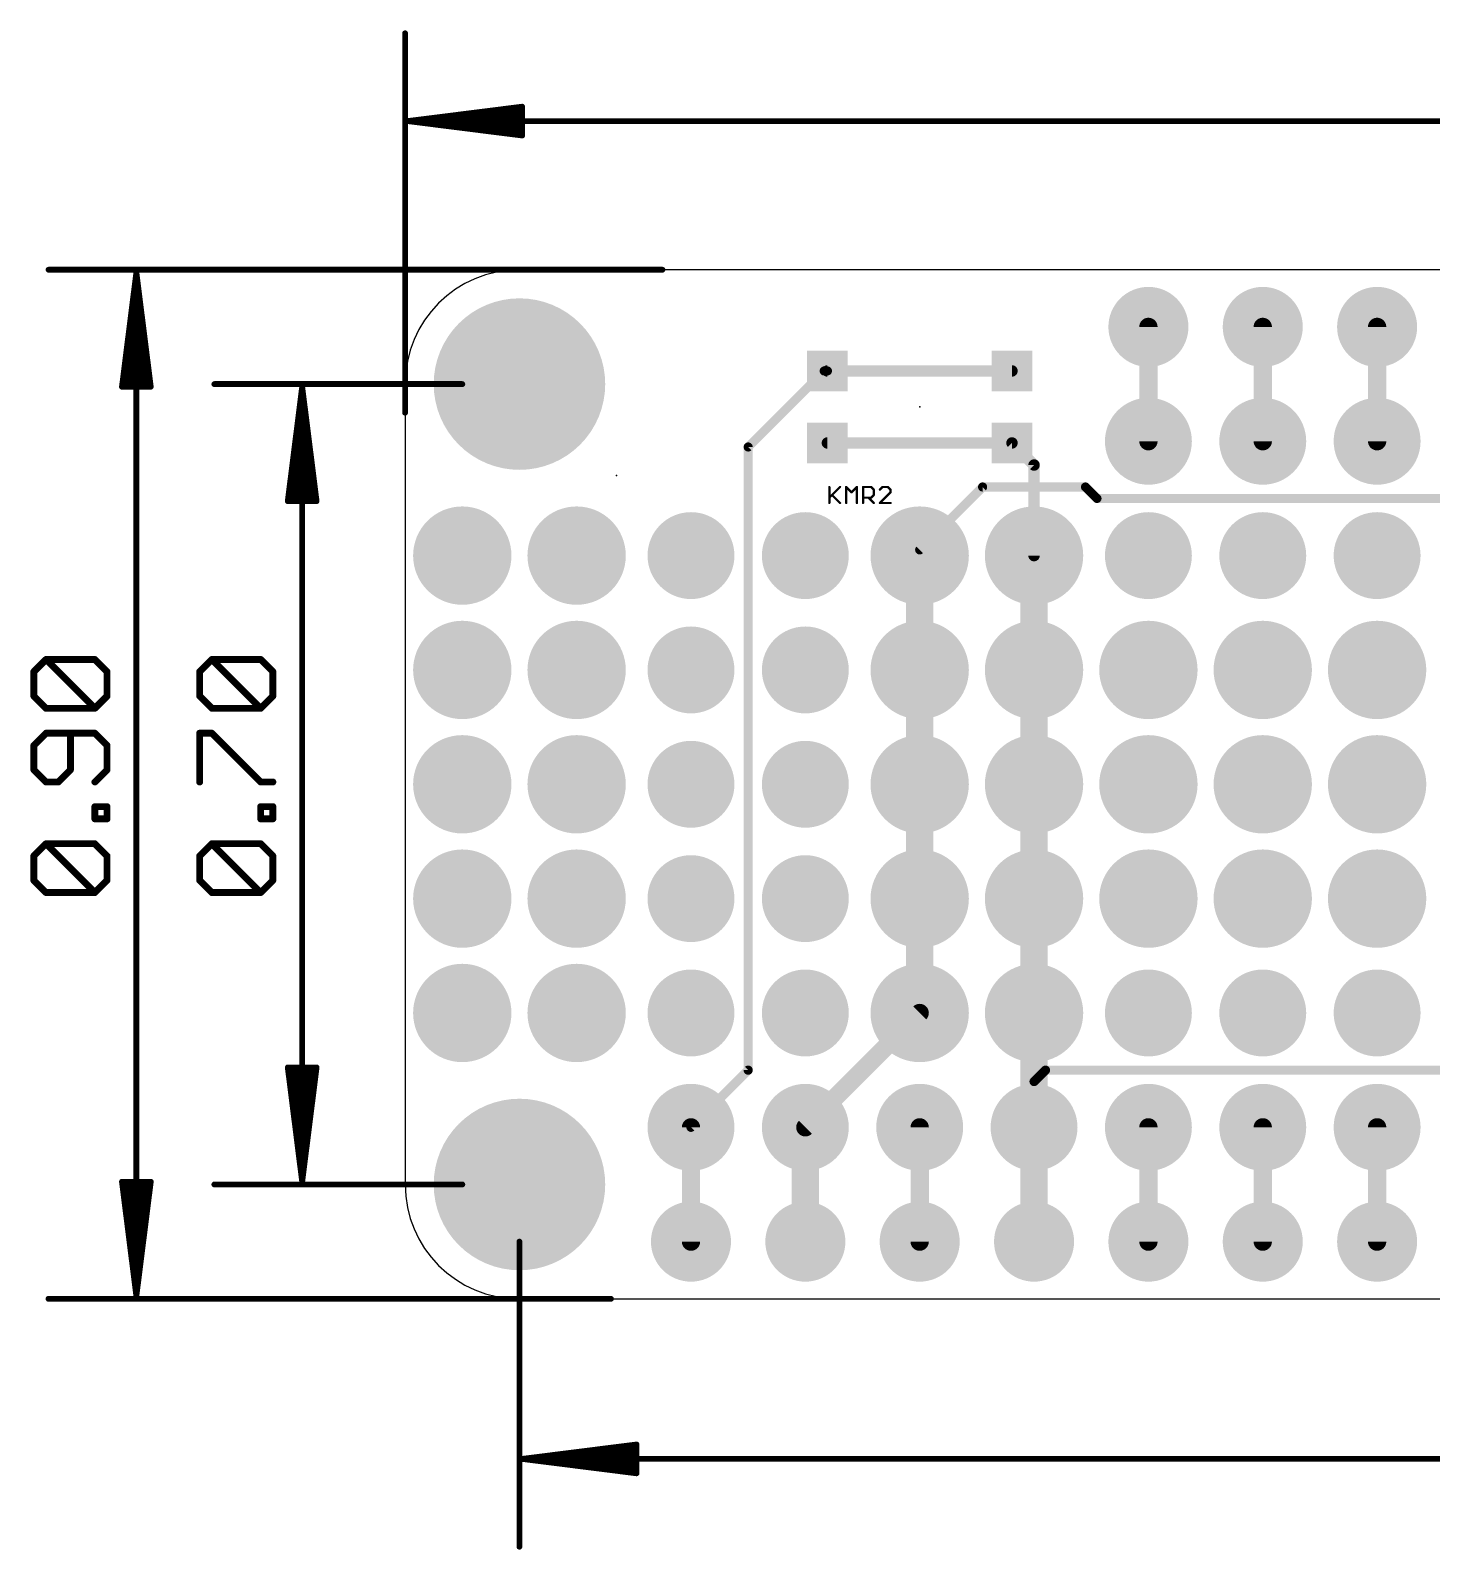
# Model space of a CAD drawing. Extents: x -8.3 to 52.9, y -5.6 to 28.5.
# Drawn here: x -8.32 to 22.8, y -5.57 to 28.18 of the extents above; entities that cross this region are included whole.
import ezdxf

# ---------------------------------------------------------------- set-up
doc = ezdxf.new("R2010")
doc.units = 0
for name, color, linetype in [('1', 12, 'CONTINUOUS'), ('16', 132, 'CONTINUOUS'), ('17', 110, 'CONTINUOUS'), ('18', 110, 'CONTINUOUS'), ('20', 53, 'CONTINUOUS'), ('23', 53, 'CONTINUOUS'), ('27', 253, 'CONTINUOUS'), ('47', 253, 'CONTINUOUS')]:
    doc.layers.add(name, color=color, linetype=linetype)

# ---------------------------------------------------------------- blocks, each defined once
blk = doc.blocks.new('ROUNDP')
at = {"const_width": 0.5}
blk.add_lwpolyline([(0, -0.25, 1), (0, 0.25, 1), (0, -0.25)], format="xyb", dxfattribs=at)
blk = doc.blocks.new('RECT')
blk.add_solid([(-0.5, -0.5), (0.5, -0.5), (-0.5, 0.5), (0.5, 0.5)])
blk = doc.blocks.new('ROUNDV')
at = {"const_width": 0.5}
blk.add_lwpolyline([(0, -0.25, 1), (0, 0.25, 1), (0, -0.25)], format="xyb", dxfattribs=at)

msp = doc.modelspace()

# ---------------------------------------------------------------- linework, layer by layer
at = {"layer": '1'}
for points, const_width in [([(7.62, 18.923), (9.309, 20.612)], 0.2032), ([(9.309, 20.612), (9.38, 20.612)], 0.2032), ([(9.38, 20.612), (13.48, 20.612)], 0.254), ([(7.62, 5.08), (7.62, 18.923)], 0.2032), ([(9.38, 19.012), (13.48, 19.012)], 0.254), ([(13.48, 19.012), (13.97, 18.522)], 0.254), ([(13.97, 18.522), (13.97, 16.51)], 0.254), ([(6.35, 3.81), (7.62, 5.08)], 0.2032)]:
    msp.add_lwpolyline(points, dxfattribs=dict(at, const_width=const_width))
for points, const_width in [([(9.309, 20.6628, 1), (9.309, 20.5612)], 0.1016), ([(9.3449, 20.5761, 1), (9.2731, 20.6479)], 0.1016), ([(9.38, 20.6755, 1), (9.38, 20.5485)], 0.127), ([(9.38, 20.5612, 1), (9.38, 20.6628)], 0.1016), ([(13.48, 20.5485, 1), (13.48, 20.6755)], 0.127), ([(7.6708, 18.923, 1), (7.5692, 18.923)], 0.1016), ([(7.5841, 18.9589, 1), (7.6559, 18.8871)], 0.1016), ([(9.38, 19.0755, 1), (9.38, 18.9485)], 0.127), ([(13.5249, 19.0569, 1), (13.4351, 18.9671)], 0.127), ([(13.48, 18.9485, 1), (13.48, 19.0755)], 0.127), ([(14.0335, 18.522, 1), (13.9065, 18.522)], 0.127), ([(13.9251, 18.4771, 1), (14.0149, 18.5669)], 0.127), ([(13.9065, 16.51, 1), (14.0335, 16.51)], 0.127), ([(7.5692, 5.08, 1), (7.6708, 5.08)], 0.1016), ([(7.6559, 5.0441, 1), (7.5841, 5.1159)], 0.1016), ([(6.3141, 3.8459, 1), (6.3859, 3.7741)], 0.1016)]:
    msp.add_lwpolyline(points, format="xyb", dxfattribs=dict(at, const_width=const_width))
at = {"layer": '16'}
for points, const_width in [([(16.51, 21.59), (16.51, 19.05)], 0.4064), ([(19.05, 19.05), (19.05, 21.59)], 0.4064), ([(21.59, 21.59), (21.59, 19.05)], 0.4064), ([(11.43, 16.637), (12.827, 18.034)], 0.2032), ([(12.827, 18.034), (15.113, 18.034)], 0.2032), ([(15.113, 18.034), (15.367, 17.78)], 0.2032), ([(15.367, 17.78), (33.147, 17.78)], 0.2032), ([(11.43, 16.637), (11.43, 16.51)], 0.6096), ([(11.43, 16.51), (11.43, 13.97)], 0.6096), ([(13.97, 13.97), (13.97, 16.51)], 0.6096), ([(11.43, 13.97), (11.43, 11.43)], 0.6096), ([(13.97, 11.43), (13.97, 13.97)], 0.6096), ([(11.43, 11.43), (11.43, 8.89)], 0.6096), ([(13.97, 8.89), (13.97, 11.43)], 0.6096), ([(11.43, 8.89), (11.43, 6.35)], 0.6096), ([(13.97, 6.35), (13.97, 8.89)], 0.6096), ([(8.89, 3.81), (11.43, 6.35)], 0.4064), ([(13.97, 4.826), (13.97, 6.35)], 0.6096), ([(13.97, 3.81), (13.97, 4.826)], 0.6096), ([(13.97, 4.826), (14.224, 5.08)], 0.2032), ([(14.224, 5.08), (33.147, 5.08)], 0.2032), ([(8.89, 3.81), (8.89, 1.27)], 0.6096), ([(13.97, 3.81), (13.97, 1.27)], 0.6096), ([(6.35, 3.81), (6.35, 1.27)], 0.4064), ([(11.43, 3.81), (11.43, 1.27)], 0.4064), ([(16.51, 3.81), (16.51, 1.27)], 0.4064), ([(19.05, 1.27), (19.05, 3.81)], 0.4064), ([(21.59, 3.81), (21.59, 1.27)], 0.4064)]:
    msp.add_lwpolyline(points, dxfattribs=dict(at, const_width=const_width))
for points, const_width in [([(16.6116, 21.59, 1), (16.4084, 21.59)], 0.2032), ([(19.1516, 21.59, 1), (18.9484, 21.59)], 0.2032), ([(21.6916, 21.59, 1), (21.4884, 21.59)], 0.2032), ([(16.4084, 19.05, 1), (16.6116, 19.05)], 0.2032), ([(18.9484, 19.05, 1), (19.1516, 19.05)], 0.2032), ([(21.4884, 19.05, 1), (21.6916, 19.05)], 0.2032), ([(12.827, 18.0848, 1), (12.827, 17.9832)], 0.1016), ([(12.8629, 17.9981, 1), (12.7911, 18.0699)], 0.1016), ([(15.1489, 18.0699, 1), (15.0771, 17.9981)], 0.1016), ([(15.113, 17.9832, 1), (15.113, 18.0848)], 0.1016), ([(15.367, 17.8308, 1), (15.367, 17.7292)], 0.1016), ([(15.3311, 17.7441, 1), (15.4029, 17.8159)], 0.1016), ([(11.5824, 16.637, 1), (11.2776, 16.637)], 0.3048), ([(11.5824, 16.51, 1), (11.2776, 16.51)], 0.3048), ([(11.2776, 16.51, 1), (11.5824, 16.51)], 0.3048), ([(11.3941, 16.6729, 1), (11.4659, 16.6011)], 0.1016), ([(14.1224, 16.51, 1), (13.8176, 16.51)], 0.3048), ([(11.5824, 13.97, 1), (11.2776, 13.97)], 0.3048), ([(14.1224, 13.97, 1), (13.8176, 13.97)], 0.3048), ([(11.2776, 13.97, 1), (11.5824, 13.97)], 0.3048), ([(13.8176, 13.97, 1), (14.1224, 13.97)], 0.3048), ([(11.5824, 11.43, 1), (11.2776, 11.43)], 0.3048), ([(11.2776, 11.43, 1), (11.5824, 11.43)], 0.3048), ([(14.1224, 11.43, 1), (13.8176, 11.43)], 0.3048), ([(13.8176, 11.43, 1), (14.1224, 11.43)], 0.3048), ([(11.5824, 8.89, 1), (11.2776, 8.89)], 0.3048), ([(14.1224, 8.89, 1), (13.8176, 8.89)], 0.3048), ([(11.2776, 8.89, 1), (11.5824, 8.89)], 0.3048), ([(13.8176, 8.89, 1), (14.1224, 8.89)], 0.3048), ([(11.2776, 6.35, 1), (11.5824, 6.35)], 0.3048), ([(11.5018, 6.2782, 1), (11.3582, 6.4218)], 0.2032), ([(14.1224, 6.35, 1), (13.8176, 6.35)], 0.3048), ([(13.8176, 6.35, 1), (14.1224, 6.35)], 0.3048), ([(14.1224, 4.826, 1), (13.8176, 4.826)], 0.3048), ([(14.224, 5.1308, 1), (14.224, 5.0292)], 0.1016), ([(14.2599, 5.0441, 1), (14.1881, 5.1159)], 0.1016), ([(13.8176, 4.826, 1), (14.1224, 4.826)], 0.3048), ([(13.9341, 4.8619, 1), (14.0059, 4.7901)], 0.1016), ([(9.0424, 3.81, 1), (8.7376, 3.81)], 0.3048), ([(14.1224, 3.81, 1), (13.8176, 3.81)], 0.3048), ([(6.4516, 3.81, 1), (6.2484, 3.81)], 0.2032), ([(8.8182, 3.8818, 1), (8.9618, 3.7382)], 0.2032), ([(11.5316, 3.81, 1), (11.3284, 3.81)], 0.2032), ([(13.8176, 3.81, 1), (14.1224, 3.81)], 0.3048), ([(16.6116, 3.81, 1), (16.4084, 3.81)], 0.2032), ([(19.1516, 3.81, 1), (18.9484, 3.81)], 0.2032), ([(21.6916, 3.81, 1), (21.4884, 3.81)], 0.2032), ([(6.2484, 1.27, 1), (6.4516, 1.27)], 0.2032), ([(8.7376, 1.27, 1), (9.0424, 1.27)], 0.3048), ([(11.3284, 1.27, 1), (11.5316, 1.27)], 0.2032), ([(13.8176, 1.27, 1), (14.1224, 1.27)], 0.3048), ([(16.4084, 1.27, 1), (16.6116, 1.27)], 0.2032), ([(18.9484, 1.27, 1), (19.1516, 1.27)], 0.2032), ([(21.4884, 1.27, 1), (21.6916, 1.27)], 0.2032)]:
    msp.add_lwpolyline(points, format="xyb", dxfattribs=dict(at, const_width=const_width))
at = {"layer": '20'}
for p, q in [((48.26, 22.86), (2.54, 22.86)), ((0, 20.32), (0, 2.54)), ((2.54, 0), (48.26, 0))]:
    msp.add_line(p, q, dxfattribs=at)
for centre, start, end in [((2.54, 20.32), 90, 180), ((2.54, 2.54), 180, 270)]:
    msp.add_arc(centre, 2.54, start, end, dxfattribs=at)
at = {"layer": '23'}
for p in [(11.43, 19.812), (4.699, 18.288), (0, 0)]:
    msp.add_point(p, dxfattribs=at)
at = {"layer": '27', "const_width": 0.0508}
for points in [[(9.4234, 18.0343), (9.4234, 17.6784)], [(9.4234, 17.797), (9.6607, 18.0343)], [(9.7976, 17.6784), (9.7976, 18.0343)], [(9.7976, 18.0343), (9.9162, 17.9157)], [(9.9162, 17.9157), (10.0349, 18.0343)], [(10.0349, 18.0343), (10.0349, 17.6784)], [(10.1718, 17.6784), (10.1718, 18.0343)], [(10.1718, 18.0343), (10.3498, 18.0343)], [(10.3498, 18.0343), (10.4091, 17.975)], [(10.4091, 17.975), (10.4091, 17.8564)], [(10.6053, 18.0343), (10.546, 17.975)], [(10.546, 17.6784), (10.7833, 17.9157)], [(10.724, 18.0343), (10.6053, 18.0343)], [(10.7833, 17.975), (10.724, 18.0343)], [(10.7833, 17.9157), (10.7833, 17.975)], [(9.4827, 17.8564), (9.6607, 17.6784)], [(10.3498, 17.797), (10.1718, 17.797)], [(10.2904, 17.797), (10.4091, 17.6784)], [(10.4091, 17.8564), (10.3498, 17.797)], [(10.7833, 17.6784), (10.546, 17.6784)]]:
    msp.add_lwpolyline(points, dxfattribs=at)
at = {"layer": '27', "const_width": 0.0254}
for points in [[(9.4361, 18.0343, 1), (9.4107, 18.0343)], [(9.6696, 18.0253, 1), (9.6517, 18.0433)], [(9.8103, 18.0343, 1), (9.7849, 18.0343)], [(9.8066, 18.0433, 1), (9.7886, 18.0253)], [(9.9073, 17.9246, 1), (9.9252, 17.9067)], [(9.9073, 17.9067, 1), (9.9252, 17.9246)], [(10.0476, 18.0343, 1), (10.0222, 18.0343)], [(10.0439, 18.0253, 1), (10.0259, 18.0433)], [(10.1845, 18.0343, 1), (10.1591, 18.0343)], [(10.1718, 18.047, 1), (10.1718, 18.0216)], [(10.3587, 18.0433, 1), (10.3408, 18.0253)], [(10.3498, 18.0216, 1), (10.3498, 18.047)], [(10.4218, 17.975, 1), (10.3964, 17.975)], [(10.4001, 17.966, 1), (10.4181, 17.984)], [(10.537, 17.984, 1), (10.555, 17.966)], [(10.6053, 18.047, 1), (10.6053, 18.0216)], [(10.6143, 18.0253, 1), (10.5964, 18.0433)], [(10.7329, 18.0433, 1), (10.715, 18.0253)], [(10.724, 18.0216, 1), (10.724, 18.047)], [(10.796, 17.975, 1), (10.7706, 17.975)], [(10.7706, 17.9157, 1), (10.796, 17.9157)], [(10.7743, 17.966, 1), (10.7923, 17.984)], [(10.7923, 17.9067, 1), (10.7743, 17.9246)], [(9.4144, 17.806, 1), (9.4324, 17.7881)], [(9.4107, 17.6784, 1), (9.4361, 17.6784)], [(9.4917, 17.8653, 1), (9.4737, 17.8474)], [(9.6517, 17.6694, 1), (9.6696, 17.6874)], [(9.7849, 17.6784, 1), (9.8103, 17.6784)], [(10.0222, 17.6784, 1), (10.0476, 17.6784)], [(10.1718, 17.8097, 1), (10.1718, 17.7843)], [(10.1591, 17.6784, 1), (10.1845, 17.6784)], [(10.2994, 17.806, 1), (10.2815, 17.7881)], [(10.3408, 17.806, 1), (10.3587, 17.7881)], [(10.3498, 17.7843, 1), (10.3498, 17.8097)], [(10.3964, 17.8564, 1), (10.4218, 17.8564)], [(10.4181, 17.8474, 1), (10.4001, 17.8653)], [(10.4001, 17.6694, 1), (10.4181, 17.6874)], [(10.546, 17.6911, 1), (10.546, 17.6657)], [(10.537, 17.6874, 1), (10.555, 17.6694)], [(10.7833, 17.6657, 1), (10.7833, 17.6911)]]:
    msp.add_lwpolyline(points, format="xyb", dxfattribs=at)
at = {"layer": '47'}
for points, const_width in [([(0, 19.685), (0, 28.112)], 0.13), ([(0.065, 26.162), (2.6, 26.4812)], 0.13), ([(0.065, 26.162), (2.6, 26.422)], 0.13), ([(0.065, 26.162), (2.6, 26.292)], 0.13), ([(2.6, 26.4812), (2.6, 25.8428)], 0.13), ([(50.735, 26.162), (0.065, 26.162)], 0.13), ([(2.6, 25.8428), (0.065, 26.162)], 0.13), ([(2.6, 26.032), (0.065, 26.162)], 0.13), ([(2.6, 25.902), (0.065, 26.162)], 0.13), ([(5.715, 22.86), (-7.919, 22.86)], 0.13), ([(-5.969, 22.795), (-6.2882, 20.26)], 0.13), ([(-5.969, 22.795), (-6.229, 20.26)], 0.13), ([(-5.969, 22.795), (-6.099, 20.26)], 0.13), ([(-5.969, 22.795), (-5.969, 0.065)], 0.13), ([(-5.6498, 20.26), (-5.969, 22.795)], 0.13), ([(-5.839, 20.26), (-5.969, 22.795)], 0.13), ([(-5.709, 20.26), (-5.969, 22.795)], 0.13), ([(-6.2882, 20.26), (-5.6498, 20.26)], 0.13), ([(1.27, 20.32), (-4.236, 20.32)], 0.13), ([(-2.286, 20.255), (-2.6052, 17.72)], 0.13), ([(-2.286, 20.255), (-2.546, 17.72)], 0.13), ([(-2.286, 20.255), (-2.416, 17.72)], 0.13), ([(-2.286, 20.255), (-2.286, 2.605)], 0.13), ([(-1.9668, 17.72), (-2.286, 20.255)], 0.13), ([(-2.156, 17.72), (-2.286, 20.255)], 0.13), ([(-2.026, 17.72), (-2.286, 20.255)], 0.13), ([(-2.6052, 17.72), (-1.9668, 17.72)], 0.13), ([(-8.2467, 13.9312), (-7.9755, 14.2024)], 0.1524), ([(-7.9755, 14.2024), (-6.8909, 14.2024)], 0.1524), ([(-6.8909, 13.1177), (-7.9755, 14.2024)], 0.1524), ([(-6.8909, 14.2024), (-6.6197, 13.9312)], 0.1524), ([(-4.5637, 13.9312), (-4.2925, 14.2024)], 0.1524), ([(-4.2925, 14.2024), (-3.2079, 14.2024)], 0.1524), ([(-3.2079, 13.1177), (-4.2925, 14.2024)], 0.1524), ([(-3.2079, 14.2024), (-2.9367, 13.9312)], 0.1524), ([(-8.2467, 13.3889), (-8.2467, 13.9312)], 0.1524), ([(-6.6197, 13.9312), (-6.6197, 13.3889)], 0.1524), ([(-4.5637, 13.3889), (-4.5637, 13.9312)], 0.1524), ([(-2.9367, 13.9312), (-2.9367, 13.3889)], 0.1524), ([(-7.9755, 13.1177), (-8.2467, 13.3889)], 0.1524), ([(-6.8909, 13.1177), (-7.9755, 13.1177)], 0.1524), ([(-6.6197, 13.3889), (-6.8909, 13.1177)], 0.1524), ([(-4.2925, 13.1177), (-4.5637, 13.3889)], 0.1524), ([(-3.2079, 13.1177), (-4.2925, 13.1177)], 0.1524), ([(-2.9367, 13.3889), (-3.2079, 13.1177)], 0.1524), ([(-7.9755, 12.5652), (-8.2467, 12.294)], 0.1524), ([(-6.8909, 12.5652), (-7.9755, 12.5652)], 0.1524), ([(-7.4332, 11.7517), (-7.4332, 12.5652)], 0.1524), ([(-6.6197, 12.294), (-6.8909, 12.5652)], 0.1524), ([(-4.5637, 11.4805), (-4.5637, 12.5652)], 0.1524), ([(-4.5637, 12.5652), (-4.2925, 12.5652)], 0.1524), ([(-4.2925, 12.5652), (-3.2079, 11.4805)], 0.1524), ([(-8.2467, 12.294), (-8.2467, 11.7517)], 0.1524), ([(-6.6197, 11.7517), (-6.6197, 12.294)], 0.1524), ([(-8.2467, 11.7517), (-7.9755, 11.4805)], 0.1524), ([(-7.7044, 11.4805), (-7.4332, 11.7517)], 0.1524), ([(-6.8909, 11.4805), (-6.6197, 11.7517)], 0.1524), ([(-7.9755, 11.4805), (-7.7044, 11.4805)], 0.1524), ([(-3.2079, 11.4805), (-2.9367, 11.4805)], 0.1524), ([(-6.8909, 10.662), (-6.8909, 10.9331)], 0.1524), ([(-6.8909, 10.9331), (-6.6197, 10.9331)], 0.1524), ([(-6.6197, 10.9331), (-6.6197, 10.662)], 0.1524), ([(-3.2079, 10.662), (-3.2079, 10.9331)], 0.1524), ([(-3.2079, 10.9331), (-2.9367, 10.9331)], 0.1524), ([(-2.9367, 10.9331), (-2.9367, 10.662)], 0.1524), ([(-6.6197, 10.662), (-6.8909, 10.662)], 0.1524), ([(-2.9367, 10.662), (-3.2079, 10.662)], 0.1524), ([(-8.2467, 9.8383), (-7.9755, 10.1095)], 0.1524), ([(-7.9755, 10.1095), (-6.8909, 10.1095)], 0.1524), ([(-6.8909, 9.0248), (-7.9755, 10.1095)], 0.1524), ([(-6.8909, 10.1095), (-6.6197, 9.8383)], 0.1524), ([(-4.5637, 9.8383), (-4.2925, 10.1095)], 0.1524), ([(-4.2925, 10.1095), (-3.2079, 10.1095)], 0.1524), ([(-3.2079, 9.0248), (-4.2925, 10.1095)], 0.1524), ([(-3.2079, 10.1095), (-2.9367, 9.8383)], 0.1524), ([(-8.2467, 9.296), (-8.2467, 9.8383)], 0.1524), ([(-6.6197, 9.8383), (-6.6197, 9.296)], 0.1524), ([(-4.5637, 9.296), (-4.5637, 9.8383)], 0.1524), ([(-2.9367, 9.8383), (-2.9367, 9.296)], 0.1524), ([(-7.9755, 9.0248), (-8.2467, 9.296)], 0.1524), ([(-6.6197, 9.296), (-6.8909, 9.0248)], 0.1524), ([(-4.2925, 9.0248), (-4.5637, 9.296)], 0.1524), ([(-2.9367, 9.296), (-3.2079, 9.0248)], 0.1524), ([(-6.8909, 9.0248), (-7.9755, 9.0248)], 0.1524), ([(-3.2079, 9.0248), (-4.2925, 9.0248)], 0.1524), ([(-2.286, 2.605), (-2.6052, 5.14)], 0.13), ([(-2.6052, 5.14), (-1.9668, 5.14)], 0.13), ([(-2.286, 2.605), (-2.546, 5.14)], 0.13), ([(-2.286, 2.605), (-2.416, 5.14)], 0.13), ([(-1.9668, 5.14), (-2.286, 2.605)], 0.13), ([(-2.156, 5.14), (-2.286, 2.605)], 0.13), ([(-2.026, 5.14), (-2.286, 2.605)], 0.13), ([(-5.969, 0.065), (-6.2882, 2.6)], 0.13), ([(-6.2882, 2.6), (-5.6498, 2.6)], 0.13), ([(-5.969, 0.065), (-6.229, 2.6)], 0.13), ([(-5.969, 0.065), (-6.099, 2.6)], 0.13), ([(-5.6498, 2.6), (-5.969, 0.065)], 0.13), ([(-5.839, 2.6), (-5.969, 0.065)], 0.13), ([(-5.709, 2.6), (-5.969, 0.065)], 0.13), ([(1.27, 2.54), (-4.236, 2.54)], 0.13), ([(2.54, 1.27), (2.54, -5.506)], 0.13), ([(4.572, 0), (-7.919, 0)], 0.13), ([(2.605, -3.556), (5.14, -3.2368)], 0.13), ([(2.605, -3.556), (5.14, -3.296)], 0.13), ([(2.605, -3.556), (5.14, -3.426)], 0.13), ([(5.14, -3.2368), (5.14, -3.8752)], 0.13), ([(2.605, -3.556), (48.195, -3.556)], 0.13), ([(5.14, -3.8752), (2.605, -3.556)], 0.13), ([(5.14, -3.686), (2.605, -3.556)], 0.13), ([(5.14, -3.816), (2.605, -3.556)], 0.13)]:
    msp.add_lwpolyline(points, dxfattribs=dict(at, const_width=const_width))
for points, const_width in [([(0.0325, 28.112, 1), (-0.0325, 28.112)], 0.065), ([(2.6325, 26.4812, 1), (2.5675, 26.4812)], 0.065), ([(2.6041, 26.449, 1), (2.5959, 26.5135)], 0.065), ([(2.6033, 26.3897, 1), (2.5967, 26.4543)], 0.065), ([(2.6017, 26.2595, 1), (2.5983, 26.3245)], 0.065), ([(0.065, 26.1945, 1), (0.065, 26.1295)], 0.065), ([(0.0691, 26.1942, 1), (0.0609, 26.1298)], 0.065), ([(0.0633, 26.1945, 1), (0.0667, 26.1295)], 0.065), ([(0.0667, 26.1945, 1), (0.0633, 26.1295)], 0.065), ([(0.0683, 26.1943, 1), (0.0617, 26.1297)], 0.065), ([(0.0617, 26.1943, 1), (0.0683, 26.1297)], 0.065), ([(0.0609, 26.1942, 1), (0.0691, 26.1298)], 0.065), ([(2.5983, 25.9995, 1), (2.6017, 26.0645)], 0.065), ([(2.5675, 25.8428, 1), (2.6325, 25.8428)], 0.065), ([(2.5959, 25.8105, 1), (2.6041, 25.875)], 0.065), ([(2.5967, 25.8697, 1), (2.6033, 25.9343)], 0.065), ([(-7.919, 22.8925, 1), (-7.919, 22.8275)], 0.065), ([(-5.9365, 22.795, 1), (-6.0015, 22.795)], 0.065), ([(-5.9368, 22.7991, 1), (-6.0012, 22.7909)], 0.065), ([(-5.9365, 22.7933, 1), (-6.0015, 22.7967)], 0.065), ([(-5.9365, 22.7967, 1), (-6.0015, 22.7933)], 0.065), ([(-5.9367, 22.7983, 1), (-6.0013, 22.7917)], 0.065), ([(-5.9367, 22.7917, 1), (-6.0013, 22.7983)], 0.065), ([(-5.9368, 22.7909, 1), (-6.0012, 22.7991)], 0.065), ([(5.715, 22.8275, 1), (5.715, 22.8925)], 0.065), ([(-6.3205, 20.2641, 1), (-6.256, 20.2559)], 0.065), ([(-6.2882, 20.2925, 1), (-6.2882, 20.2275)], 0.065), ([(-6.2613, 20.2633, 1), (-6.1967, 20.2567)], 0.065), ([(-6.1315, 20.2617, 1), (-6.0665, 20.2583)], 0.065), ([(-5.8715, 20.2583, 1), (-5.8065, 20.2617)], 0.065), ([(-5.7413, 20.2567, 1), (-5.6767, 20.2633)], 0.065), ([(-5.682, 20.2559, 1), (-5.6175, 20.2641)], 0.065), ([(-5.6498, 20.2275, 1), (-5.6498, 20.2925)], 0.065), ([(-4.236, 20.3525, 1), (-4.236, 20.2875)], 0.065), ([(-2.2535, 20.255, 1), (-2.3185, 20.255)], 0.065), ([(-2.2538, 20.2591, 1), (-2.3182, 20.2509)], 0.065), ([(-2.2535, 20.2533, 1), (-2.3185, 20.2567)], 0.065), ([(-2.2535, 20.2567, 1), (-2.3185, 20.2533)], 0.065), ([(-2.2537, 20.2583, 1), (-2.3183, 20.2517)], 0.065), ([(-2.2537, 20.2517, 1), (-2.3183, 20.2583)], 0.065), ([(-2.2538, 20.2509, 1), (-2.3182, 20.2591)], 0.065), ([(1.27, 20.2875, 1), (1.27, 20.3525)], 0.065), ([(-0.0325, 19.685, 1), (0.0325, 19.685)], 0.065), ([(-2.6375, 17.7241, 1), (-2.573, 17.7159)], 0.065), ([(-2.6052, 17.7525, 1), (-2.6052, 17.6875)], 0.065), ([(-2.5783, 17.7233, 1), (-2.5137, 17.7167)], 0.065), ([(-2.4485, 17.7217, 1), (-2.3835, 17.7183)], 0.065), ([(-2.1885, 17.7183, 1), (-2.1235, 17.7217)], 0.065), ([(-2.0583, 17.7167, 1), (-1.9937, 17.7233)], 0.065), ([(-1.999, 17.7159, 1), (-1.9345, 17.7241)], 0.065), ([(-1.9668, 17.6875, 1), (-1.9668, 17.7525)], 0.065), ([(-7.9486, 14.2293, 1), (-8.0025, 14.1754)], 0.0762), ([(-7.9755, 14.2405, 1), (-7.9755, 14.1643)], 0.0762), ([(-7.9486, 14.1754, 1), (-8.0025, 14.2293)], 0.0762), ([(-6.8639, 14.2293, 1), (-6.9178, 14.1754)], 0.0762), ([(-6.8909, 14.1643, 1), (-6.8909, 14.2405)], 0.0762), ([(-4.2656, 14.2293, 1), (-4.3195, 14.1754)], 0.0762), ([(-4.2925, 14.2405, 1), (-4.2925, 14.1643)], 0.0762), ([(-4.2656, 14.1754, 1), (-4.3195, 14.2293)], 0.0762), ([(-3.1809, 14.2293, 1), (-3.2348, 14.1754)], 0.0762), ([(-3.2079, 14.1643, 1), (-3.2079, 14.2405)], 0.0762), ([(-8.2086, 13.9312, 1), (-8.2848, 13.9312)], 0.0762), ([(-8.2736, 13.9581, 1), (-8.2197, 13.9043)], 0.0762), ([(-6.5816, 13.9312, 1), (-6.6578, 13.9312)], 0.0762), ([(-6.6466, 13.9043, 1), (-6.5928, 13.9581)], 0.0762), ([(-4.5256, 13.9312, 1), (-4.6018, 13.9312)], 0.0762), ([(-4.5906, 13.9581, 1), (-4.5367, 13.9043)], 0.0762), ([(-2.8986, 13.9312, 1), (-2.9748, 13.9312)], 0.0762), ([(-2.9636, 13.9043, 1), (-2.9098, 13.9581)], 0.0762), ([(-8.2197, 13.4158, 1), (-8.2736, 13.3619)], 0.0762), ([(-8.2848, 13.3889, 1), (-8.2086, 13.3889)], 0.0762), ([(-7.9755, 13.1558, 1), (-7.9755, 13.0796)], 0.0762), ([(-8.0025, 13.0908, 1), (-7.9486, 13.1446)], 0.0762), ([(-6.9178, 13.1446, 1), (-6.8639, 13.0908)], 0.0762), ([(-6.9178, 13.0908, 1), (-6.8639, 13.1446)], 0.0762), ([(-6.8909, 13.0796, 1), (-6.8909, 13.1558)], 0.0762), ([(-6.6578, 13.3889, 1), (-6.5816, 13.3889)], 0.0762), ([(-6.5928, 13.3619, 1), (-6.6466, 13.4158)], 0.0762), ([(-4.5367, 13.4158, 1), (-4.5906, 13.3619)], 0.0762), ([(-4.6018, 13.3889, 1), (-4.5256, 13.3889)], 0.0762), ([(-4.2925, 13.1558, 1), (-4.2925, 13.0796)], 0.0762), ([(-4.3195, 13.0908, 1), (-4.2656, 13.1446)], 0.0762), ([(-3.2348, 13.1446, 1), (-3.1809, 13.0908)], 0.0762), ([(-3.2348, 13.0908, 1), (-3.1809, 13.1446)], 0.0762), ([(-3.2079, 13.0796, 1), (-3.2079, 13.1558)], 0.0762), ([(-2.9748, 13.3889, 1), (-2.8986, 13.3889)], 0.0762), ([(-2.9098, 13.3619, 1), (-2.9636, 13.4158)], 0.0762), ([(-7.9755, 12.6033, 1), (-7.9755, 12.5271)], 0.0762), ([(-7.9486, 12.5383, 1), (-8.0025, 12.5921)], 0.0762), ([(-7.3951, 12.5652, 1), (-7.4713, 12.5652)], 0.0762), ([(-6.8639, 12.5921, 1), (-6.9178, 12.5383)], 0.0762), ([(-6.8909, 12.5271, 1), (-6.8909, 12.6033)], 0.0762), ([(-4.5256, 12.5652, 1), (-4.6018, 12.5652)], 0.0762), ([(-4.5637, 12.6033, 1), (-4.5637, 12.5271)], 0.0762), ([(-4.2656, 12.5921, 1), (-4.3195, 12.5383)], 0.0762), ([(-4.2925, 12.5271, 1), (-4.2925, 12.6033)], 0.0762), ([(-8.2086, 12.294, 1), (-8.2848, 12.294)], 0.0762), ([(-8.2736, 12.321, 1), (-8.2197, 12.2671)], 0.0762), ([(-6.5816, 12.294, 1), (-6.6578, 12.294)], 0.0762), ([(-6.6466, 12.2671, 1), (-6.5928, 12.321)], 0.0762), ([(-8.2197, 11.7786, 1), (-8.2736, 11.7248)], 0.0762), ([(-7.4063, 11.7248, 1), (-7.4601, 11.7786)], 0.0762), ([(-6.5928, 11.7248, 1), (-6.6466, 11.7786)], 0.0762), ([(-8.2848, 11.7517, 1), (-8.2086, 11.7517)], 0.0762), ([(-7.9755, 11.5186, 1), (-7.9755, 11.4424)], 0.0762), ([(-8.0025, 11.4536, 1), (-7.9486, 11.5075)], 0.0762), ([(-7.7313, 11.5075, 1), (-7.6774, 11.4536)], 0.0762), ([(-7.7044, 11.4424, 1), (-7.7044, 11.5186)], 0.0762), ([(-7.4713, 11.7517, 1), (-7.3951, 11.7517)], 0.0762), ([(-6.9178, 11.5075, 1), (-6.8639, 11.4536)], 0.0762), ([(-6.6578, 11.7517, 1), (-6.5816, 11.7517)], 0.0762), ([(-4.6018, 11.4805, 1), (-4.5256, 11.4805)], 0.0762), ([(-3.2079, 11.5186, 1), (-3.2079, 11.4424)], 0.0762), ([(-3.2348, 11.4536, 1), (-3.1809, 11.5075)], 0.0762), ([(-2.9367, 11.4424, 1), (-2.9367, 11.5186)], 0.0762), ([(-6.8528, 10.9331, 1), (-6.929, 10.9331)], 0.0762), ([(-6.8909, 10.9712, 1), (-6.8909, 10.895)], 0.0762), ([(-6.5816, 10.9331, 1), (-6.6578, 10.9331)], 0.0762), ([(-6.6197, 10.895, 1), (-6.6197, 10.9712)], 0.0762), ([(-3.1698, 10.9331, 1), (-3.246, 10.9331)], 0.0762), ([(-3.2079, 10.9712, 1), (-3.2079, 10.895)], 0.0762), ([(-2.8986, 10.9331, 1), (-2.9748, 10.9331)], 0.0762), ([(-2.9367, 10.895, 1), (-2.9367, 10.9712)], 0.0762), ([(-6.8909, 10.7001, 1), (-6.8909, 10.6239)], 0.0762), ([(-6.929, 10.662, 1), (-6.8528, 10.662)], 0.0762), ([(-6.6578, 10.662, 1), (-6.5816, 10.662)], 0.0762), ([(-6.6197, 10.6239, 1), (-6.6197, 10.7001)], 0.0762), ([(-3.2079, 10.7001, 1), (-3.2079, 10.6239)], 0.0762), ([(-3.246, 10.662, 1), (-3.1698, 10.662)], 0.0762), ([(-2.9748, 10.662, 1), (-2.8986, 10.662)], 0.0762), ([(-2.9367, 10.6239, 1), (-2.9367, 10.7001)], 0.0762), ([(-7.9486, 10.1364, 1), (-8.0025, 10.0825)], 0.0762), ([(-7.9755, 10.1476, 1), (-7.9755, 10.0714)], 0.0762), ([(-7.9486, 10.0825, 1), (-8.0025, 10.1364)], 0.0762), ([(-6.8639, 10.1364, 1), (-6.9178, 10.0825)], 0.0762), ([(-6.8909, 10.0714, 1), (-6.8909, 10.1476)], 0.0762), ([(-4.2656, 10.1364, 1), (-4.3195, 10.0825)], 0.0762), ([(-4.2925, 10.1476, 1), (-4.2925, 10.0714)], 0.0762), ([(-4.2656, 10.0825, 1), (-4.3195, 10.1364)], 0.0762), ([(-3.1809, 10.1364, 1), (-3.2348, 10.0825)], 0.0762), ([(-3.2079, 10.0714, 1), (-3.2079, 10.1476)], 0.0762), ([(-8.2086, 9.8383, 1), (-8.2848, 9.8383)], 0.0762), ([(-8.2736, 9.8652, 1), (-8.2197, 9.8114)], 0.0762), ([(-6.5816, 9.8383, 1), (-6.6578, 9.8383)], 0.0762), ([(-6.6466, 9.8114, 1), (-6.5928, 9.8652)], 0.0762), ([(-4.5256, 9.8383, 1), (-4.6018, 9.8383)], 0.0762), ([(-4.5906, 9.8652, 1), (-4.5367, 9.8114)], 0.0762), ([(-2.8986, 9.8383, 1), (-2.9748, 9.8383)], 0.0762), ([(-2.9636, 9.8114, 1), (-2.9098, 9.8652)], 0.0762), ([(-8.2197, 9.3229, 1), (-8.2736, 9.269)], 0.0762), ([(-8.2848, 9.296, 1), (-8.2086, 9.296)], 0.0762), ([(-6.6578, 9.296, 1), (-6.5816, 9.296)], 0.0762), ([(-6.5928, 9.269, 1), (-6.6466, 9.3229)], 0.0762), ([(-4.5367, 9.3229, 1), (-4.5906, 9.269)], 0.0762), ([(-4.6018, 9.296, 1), (-4.5256, 9.296)], 0.0762), ([(-2.9748, 9.296, 1), (-2.8986, 9.296)], 0.0762), ([(-2.9098, 9.269, 1), (-2.9636, 9.3229)], 0.0762), ([(-7.9755, 9.0629, 1), (-7.9755, 8.9867)], 0.0762), ([(-8.0025, 8.9979, 1), (-7.9486, 9.0518)], 0.0762), ([(-6.9178, 9.0518, 1), (-6.8639, 8.9979)], 0.0762), ([(-6.9178, 8.9979, 1), (-6.8639, 9.0518)], 0.0762), ([(-6.8909, 8.9867, 1), (-6.8909, 9.0629)], 0.0762), ([(-4.2925, 9.0629, 1), (-4.2925, 8.9867)], 0.0762), ([(-4.3195, 8.9979, 1), (-4.2656, 9.0518)], 0.0762), ([(-3.2348, 9.0518, 1), (-3.1809, 8.9979)], 0.0762), ([(-3.2348, 8.9979, 1), (-3.1809, 9.0518)], 0.0762), ([(-3.2079, 8.9867, 1), (-3.2079, 9.0629)], 0.0762), ([(-2.573, 5.1441, 1), (-2.6375, 5.1359)], 0.065), ([(-2.6052, 5.1725, 1), (-2.6052, 5.1075)], 0.065), ([(-2.5137, 5.1433, 1), (-2.5783, 5.1367)], 0.065), ([(-2.3835, 5.1417, 1), (-2.4485, 5.1383)], 0.065), ([(-2.1235, 5.1383, 1), (-2.1885, 5.1417)], 0.065), ([(-1.9937, 5.1367, 1), (-2.0583, 5.1433)], 0.065), ([(-1.9345, 5.1359, 1), (-1.999, 5.1441)], 0.065), ([(-1.9668, 5.1075, 1), (-1.9668, 5.1725)], 0.065), ([(-6.256, 2.6041, 1), (-6.3205, 2.5959)], 0.065), ([(-6.2882, 2.6325, 1), (-6.2882, 2.5675)], 0.065), ([(-6.1967, 2.6033, 1), (-6.2613, 2.5967)], 0.065), ([(-6.0665, 2.6017, 1), (-6.1315, 2.5983)], 0.065), ([(-5.8065, 2.5983, 1), (-5.8715, 2.6017)], 0.065), ([(-5.6767, 2.5967, 1), (-5.7413, 2.6033)], 0.065), ([(-5.6175, 2.5959, 1), (-5.682, 2.6041)], 0.065), ([(-5.6498, 2.5675, 1), (-5.6498, 2.6325)], 0.065), ([(-4.236, 2.5725, 1), (-4.236, 2.5075)], 0.065), ([(-2.3182, 2.6091, 1), (-2.2538, 2.6009)], 0.065), ([(-2.3183, 2.6083, 1), (-2.2537, 2.6017)], 0.065), ([(-2.3185, 2.6033, 1), (-2.2535, 2.6067)], 0.065), ([(-2.3185, 2.6067, 1), (-2.2535, 2.6033)], 0.065), ([(-2.3185, 2.605, 1), (-2.2535, 2.605)], 0.065), ([(-2.3183, 2.6017, 1), (-2.2537, 2.6083)], 0.065), ([(-2.3182, 2.6009, 1), (-2.2538, 2.6091)], 0.065), ([(1.27, 2.5075, 1), (1.27, 2.5725)], 0.065), ([(2.5725, 1.27, 1), (2.5075, 1.27)], 0.065), ([(-7.919, 0.0325, 1), (-7.919, -0.0325)], 0.065), ([(-6.0012, 0.0691, 1), (-5.9368, 0.0609)], 0.065), ([(-6.0013, 0.0683, 1), (-5.9367, 0.0617)], 0.065), ([(-6.0015, 0.0633, 1), (-5.9365, 0.0667)], 0.065), ([(-6.0015, 0.0667, 1), (-5.9365, 0.0633)], 0.065), ([(-6.0015, 0.065, 1), (-5.9365, 0.065)], 0.065), ([(-6.0013, 0.0617, 1), (-5.9367, 0.0683)], 0.065), ([(-6.0012, 0.0609, 1), (-5.9368, 0.0691)], 0.065), ([(4.572, -0.0325, 1), (4.572, 0.0325)], 0.065), ([(5.1725, -3.2368, 1), (5.1075, -3.2368)], 0.065), ([(5.1441, -3.269, 1), (5.1359, -3.2045)], 0.065), ([(5.1433, -3.3283, 1), (5.1367, -3.2637)], 0.065), ([(5.1417, -3.4585, 1), (5.1383, -3.3935)], 0.065), ([(2.605, -3.5235, 1), (2.605, -3.5885)], 0.065), ([(2.6091, -3.5238, 1), (2.6009, -3.5882)], 0.065), ([(2.6033, -3.5235, 1), (2.6067, -3.5885)], 0.065), ([(2.6067, -3.5235, 1), (2.6033, -3.5885)], 0.065), ([(2.6083, -3.5237, 1), (2.6017, -3.5883)], 0.065), ([(2.6017, -3.5237, 1), (2.6083, -3.5883)], 0.065), ([(2.6009, -3.5238, 1), (2.6091, -3.5882)], 0.065), ([(5.1383, -3.7185, 1), (5.1417, -3.6535)], 0.065), ([(5.1075, -3.8752, 1), (5.1725, -3.8752)], 0.065), ([(5.1359, -3.9075, 1), (5.1441, -3.843)], 0.065), ([(5.1367, -3.8483, 1), (5.1433, -3.7837)], 0.065), ([(2.5075, -5.506, 1), (2.5725, -5.506)], 0.065)]:
    msp.add_lwpolyline(points, format="xyb", dxfattribs=dict(at, const_width=const_width))

# ---------------------------------------------------------------- block references
at = {"layer": '1', "xscale": 0.9, "yscale": 0.9}
for p in [(9.38, 20.612), (13.48, 20.612), (9.38, 19.012), (13.48, 19.012)]:
    msp.add_blockref('RECT', p, dxfattribs=at)
at = {"layer": '17'}
for p, xscale, yscale in [((16.51, 21.59), 1.778, 1.778), ((16.51, 21.59), 1.778, 1.778), ((19.05, 21.59), 1.778, 1.778), ((19.05, 21.59), 1.778, 1.778), ((21.59, 21.59), 1.778, 1.778), ((21.59, 21.59), 1.778, 1.778), ((2.54, 20.32), 3.81, 3.81), ((2.54, 20.32), 3.81, 3.81), ((2.54, 2.54), 3.81, 3.81), ((2.54, 2.54), 3.81, 3.81), ((6.35, 1.27), 1.778, 1.778), ((6.35, 1.27), 1.778, 1.778), ((8.89, 1.27), 1.778, 1.778), ((8.89, 1.27), 1.778, 1.778), ((11.43, 1.27), 1.778, 1.778), ((11.43, 1.27), 1.778, 1.778), ((13.97, 1.27), 1.778, 1.778), ((13.97, 1.27), 1.778, 1.778), ((16.51, 1.27), 1.778, 1.778), ((16.51, 1.27), 1.778, 1.778), ((19.05, 1.27), 1.778, 1.778), ((19.05, 1.27), 1.778, 1.778), ((21.59, 1.27), 1.778, 1.778), ((21.59, 1.27), 1.778, 1.778)]:
    msp.add_blockref('ROUNDP', p, dxfattribs=dict(at, xscale=xscale, yscale=yscale))
at = {"layer": '17', "xscale": 1.9304, "yscale": 1.9304}
for p, rotation in [((16.51, 19.05), 90), ((16.51, 19.05), 90), ((19.05, 19.05), 90), ((19.05, 19.05), 90), ((21.59, 19.05), 90), ((21.59, 19.05), 90), ((6.35, 3.81), 270), ((6.35, 3.81), 270), ((8.89, 3.81), 270), ((8.89, 3.81), 270), ((11.43, 3.81), 270), ((11.43, 3.81), 270), ((13.97, 3.81), 270), ((13.97, 3.81), 270), ((16.51, 3.81), 270), ((16.51, 3.81), 270), ((19.05, 3.81), 270), ((19.05, 3.81), 270), ((21.59, 3.81), 270), ((21.59, 3.81), 270)]:
    msp.add_blockref('ROUNDP', p, dxfattribs=dict(at, rotation=rotation))
at = {"layer": '18'}
for p, xscale, yscale in [((1.27, 16.51), 2.1844, 2.1844), ((1.27, 16.51), 2.1844, 2.1844), ((3.81, 16.51), 2.1844, 2.1844), ((3.81, 16.51), 2.1844, 2.1844), ((11.43, 16.51), 2.1844, 2.1844), ((11.43, 16.51), 2.1844, 2.1844), ((13.97, 16.51), 2.1844, 2.1844), ((13.97, 16.51), 2.1844, 2.1844), ((6.35, 16.51), 1.9304, 1.9304), ((6.35, 16.51), 1.9304, 1.9304), ((8.89, 16.51), 1.9304, 1.9304), ((8.89, 16.51), 1.9304, 1.9304), ((16.51, 16.51), 1.9304, 1.9304), ((16.51, 16.51), 1.9304, 1.9304), ((19.05, 16.51), 1.9304, 1.9304), ((19.05, 16.51), 1.9304, 1.9304), ((21.59, 16.51), 1.9304, 1.9304), ((21.59, 16.51), 1.9304, 1.9304), ((1.27, 13.97), 2.1844, 2.1844), ((1.27, 13.97), 2.1844, 2.1844), ((3.81, 13.97), 2.1844, 2.1844), ((3.81, 13.97), 2.1844, 2.1844), ((6.35, 13.97), 1.9304, 1.9304), ((6.35, 13.97), 1.9304, 1.9304), ((8.89, 13.97), 1.9304, 1.9304), ((8.89, 13.97), 1.9304, 1.9304), ((11.43, 13.97), 2.1844, 2.1844), ((11.43, 13.97), 2.1844, 2.1844), ((13.97, 13.97), 2.1844, 2.1844), ((13.97, 13.97), 2.1844, 2.1844), ((16.51, 13.97), 2.1844, 2.1844), ((16.51, 13.97), 2.1844, 2.1844), ((19.05, 13.97), 2.1844, 2.1844), ((19.05, 13.97), 2.1844, 2.1844), ((21.59, 13.97), 2.1844, 2.1844), ((21.59, 13.97), 2.1844, 2.1844), ((1.27, 11.43), 2.1844, 2.1844), ((1.27, 11.43), 2.1844, 2.1844), ((3.81, 11.43), 2.1844, 2.1844), ((3.81, 11.43), 2.1844, 2.1844), ((11.43, 11.43), 2.1844, 2.1844), ((11.43, 11.43), 2.1844, 2.1844), ((13.97, 11.43), 2.1844, 2.1844), ((13.97, 11.43), 2.1844, 2.1844), ((16.51, 11.43), 2.1844, 2.1844), ((16.51, 11.43), 2.1844, 2.1844), ((19.05, 11.43), 2.1844, 2.1844), ((19.05, 11.43), 2.1844, 2.1844), ((21.59, 11.43), 2.1844, 2.1844), ((21.59, 11.43), 2.1844, 2.1844), ((6.35, 11.43), 1.9304, 1.9304), ((6.35, 11.43), 1.9304, 1.9304), ((8.89, 11.43), 1.9304, 1.9304), ((8.89, 11.43), 1.9304, 1.9304), ((1.27, 8.89), 2.1844, 2.1844), ((1.27, 8.89), 2.1844, 2.1844), ((3.81, 8.89), 2.1844, 2.1844), ((3.81, 8.89), 2.1844, 2.1844), ((6.35, 8.89), 1.9304, 1.9304), ((6.35, 8.89), 1.9304, 1.9304), ((8.89, 8.89), 1.9304, 1.9304), ((8.89, 8.89), 1.9304, 1.9304), ((11.43, 8.89), 2.1844, 2.1844), ((11.43, 8.89), 2.1844, 2.1844), ((13.97, 8.89), 2.1844, 2.1844), ((13.97, 8.89), 2.1844, 2.1844), ((16.51, 8.89), 2.1844, 2.1844), ((16.51, 8.89), 2.1844, 2.1844), ((19.05, 8.89), 2.1844, 2.1844), ((19.05, 8.89), 2.1844, 2.1844), ((21.59, 8.89), 2.1844, 2.1844), ((21.59, 8.89), 2.1844, 2.1844), ((1.27, 6.35), 2.1844, 2.1844), ((1.27, 6.35), 2.1844, 2.1844), ((3.81, 6.35), 2.1844, 2.1844), ((3.81, 6.35), 2.1844, 2.1844), ((11.43, 6.35), 2.1844, 2.1844), ((11.43, 6.35), 2.1844, 2.1844), ((13.97, 6.35), 2.1844, 2.1844), ((13.97, 6.35), 2.1844, 2.1844), ((6.35, 6.35), 1.9304, 1.9304), ((6.35, 6.35), 1.9304, 1.9304), ((8.89, 6.35), 1.9304, 1.9304), ((8.89, 6.35), 1.9304, 1.9304), ((16.51, 6.35), 1.9304, 1.9304), ((16.51, 6.35), 1.9304, 1.9304), ((19.05, 6.35), 1.9304, 1.9304), ((19.05, 6.35), 1.9304, 1.9304), ((21.59, 6.35), 1.9304, 1.9304), ((21.59, 6.35), 1.9304, 1.9304)]:
    msp.add_blockref('ROUNDV', p, dxfattribs=dict(at, xscale=xscale, yscale=yscale))

doc.saveas('drawing.dxf')
